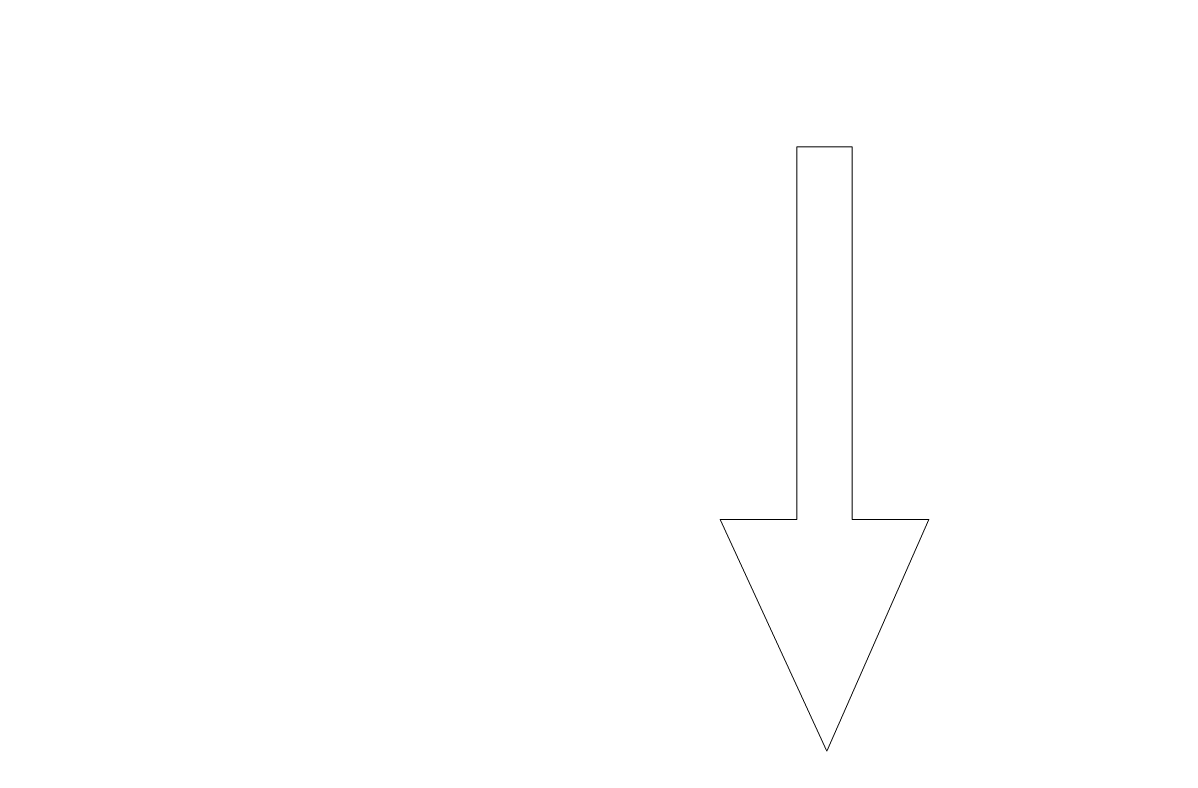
# Model space of a CAD drawing. Header units: millimetres. Extents: x -767 to 123, y -199 to 166.
# Drawn here: x -192.67 to -168.19, y -45.31 to -29.54 of the extents above; entities that cross this region are included whole.
import ezdxf

# ---------------------------------------------------------------- set-up
doc = ezdxf.new("R2010")
doc.units = ezdxf.units.MM
doc.header["$MEASUREMENT"] = 0
doc.layers.add('Cut', color=7, linetype='Continuous')
doc.layers.add('Engrave', color=7, linetype='Continuous', plot=False)

msp = doc.modelspace()

# ---------------------------------------------------------------- linework, layer by layer
at = {"layer": 'Cut', "color": 250, "lineweight": 9}
msp.add_open_spline([(-241.4198, -104.2661), (-241.4198, -104.2661), (-163.9194, -104.2661), (-163.9194, -104.2661), (-163.9194, -104.2661), (-163.3694, -104.2661), (-162.9194, -103.8161), (-162.9194, -103.2661), (-162.9194, -103.2661), (-162.9194, -103.2661), (-162.9194, -99.2698), (-162.9194, -99.2698), (-162.9194, -99.2698), (-162.9194, -99.2686), (-162.9194, -99.2673), (-162.9194, -99.2661), (-162.9194, -99.2661), (-162.9194, -95.9529), (-160.233, -93.2661), (-156.92, -93.2661), (-156.92, -93.2661), (-156.92, -93.2661), (-152.9193, -93.2661), (-152.9193, -93.2661), (-152.9193, -93.2661), (-152.3788, -93.2661), (-151.9348, -92.8314), (-151.9197, -92.2944), (-151.9197, -92.2944), (-151.9197, -92.2944), (-151.9197, 92.851), (-151.9197, 92.851), (-151.9197, 92.851), (-151.929, 93.3931), (-152.3752, 93.8339), (-152.9195, 93.8339), (-152.9195, 93.8339), (-152.9195, 93.8339), (-156.9202, 93.8339), (-156.9202, 93.8339), (-156.9202, 93.8339), (-160.2332, 93.8339), (-162.9196, 96.5207), (-162.9196, 99.8339), (-162.9196, 99.8339), (-162.9196, 99.8351), (-162.9196, 99.8364), (-162.9196, 99.8376), (-162.9196, 99.8376), (-162.9196, 99.8376), (-162.9196, 103.8339), (-162.9196, 103.8339), (-162.9196, 103.8339), (-162.9196, 104.3839), (-163.3696, 104.8339), (-163.9196, 104.8339), (-163.9196, 104.8339), (-163.9196, 104.8339), (-235.6707, 104.8339), (-235.6707, 104.8339), (-235.6707, 104.8339), (-235.6707, 104.8339), (-249.7831, 75.5521), (-249.7831, 75.5521), (-249.7831, 75.5521), (-250.0116, 75.0799), (-249.8319, 74.5112), (-249.3852, 74.2518), (-249.3852, 74.2518), (-249.3852, 74.2518), (-245.9261, 72.5781), (-245.9261, 72.5781), (-245.9261, 72.5781), (-243.8574, 71.6313), (-242.4199, 69.5429), (-242.42, 67.1193), (-242.42, 67.1193), (-242.419, 63.8066), (-245.1066, 61.1193), (-248.4201, 61.1193), (-248.4201, 61.1193), (-248.4201, 61.1193), (-252.4199, 61.1193), (-252.4199, 61.1193), (-252.4199, 61.1193), (-252.9699, 61.1193), (-253.4199, 60.6693), (-253.4199, 60.1193), (-253.4199, 60.1193), (-253.4199, 60.1193), (-253.4199, -92.2661), (-253.4199, -92.2661), (-253.4199, -92.2661), (-253.4199, -92.8161), (-252.9699, -93.2661), (-252.4199, -93.2661), (-252.4199, -93.2661), (-252.4199, -93.2661), (-248.4192, -93.2661), (-248.4192, -93.2661), (-248.4192, -93.2661), (-245.1062, -93.2661), (-242.4198, -95.9529), (-242.4198, -99.2661), (-242.4198, -99.2661), (-242.4198, -99.2673), (-242.4198, -99.2686), (-242.4198, -99.2698), (-242.4198, -99.2698), (-242.4198, -99.2698), (-242.4198, -103.2661), (-242.4198, -103.2661), (-242.4198, -103.2661), (-242.4198, -103.8161), (-241.9698, -104.2661), (-241.4198, -104.2661)], degree=3, knots=[0, 0, 0, 0, 0.0333333, 0.0333333, 0.0333333, 0.0333333, 0.0666667, 0.0666667, 0.0666667, 0.0666667, 0.1, 0.1, 0.1, 0.1, 0.1333333, 0.1333333, 0.1333333, 0.1333333, 0.1666667, 0.1666667, 0.1666667, 0.1666667, 0.2, 0.2, 0.2, 0.2, 0.2333333, 0.2333333, 0.2333333, 0.2333333, 0.2666667, 0.2666667, 0.2666667, 0.2666667, 0.3, 0.3, 0.3, 0.3, 0.3333333, 0.3333333, 0.3333333, 0.3333333, 0.3666667, 0.3666667, 0.3666667, 0.3666667, 0.4, 0.4, 0.4, 0.4, 0.4333333, 0.4333333, 0.4333333, 0.4333333, 0.4666667, 0.4666667, 0.4666667, 0.4666667, 0.5, 0.5, 0.5, 0.5, 0.5333333, 0.5333333, 0.5333333, 0.5333333, 0.5666667, 0.5666667, 0.5666667, 0.5666667, 0.6, 0.6, 0.6, 0.6, 0.6333333, 0.6333333, 0.6333333, 0.6333333, 0.6666667, 0.6666667, 0.6666667, 0.6666667, 0.7, 0.7, 0.7, 0.7, 0.7333333, 0.7333333, 0.7333333, 0.7333333, 0.7666667, 0.7666667, 0.7666667, 0.7666667, 0.8, 0.8, 0.8, 0.8, 0.8333333, 0.8333333, 0.8333333, 0.8333333, 0.8666667, 0.8666667, 0.8666667, 0.8666667, 0.9, 0.9, 0.9, 0.9, 0.9333333, 0.9333333, 0.9333333, 0.9333333, 1, 1, 1, 1], dxfattribs=at)
at = {"layer": 'Engrave', "color": 240, "lineweight": 9}
msp.add_open_spline([(-177.8518, -40.0849), (-177.8518, -40.0849), (-176.2208, -40.0849), (-176.2208, -40.0849), (-176.2208, -40.0849), (-176.2208, -40.0849), (-176.2208, -32.1653), (-176.2208, -32.1653), (-176.2208, -32.1653), (-176.2208, -32.1653), (-175.0473, -32.1653), (-175.0473, -32.1653), (-175.0473, -32.1653), (-175.0473, -32.1653), (-175.0473, -40.0849), (-175.0473, -40.0849), (-175.0473, -40.0849), (-175.0473, -40.0849), (-173.4161, -40.0849), (-173.4161, -40.0849), (-173.4161, -40.0849), (-173.4161, -40.0849), (-175.585, -45.0105), (-175.585, -45.0105), (-175.585, -45.0105), (-175.585, -45.0105), (-177.8518, -40.0849), (-177.8518, -40.0849)], degree=3, knots=[0, 0, 0, 0, 0.125, 0.125, 0.125, 0.125, 0.25, 0.25, 0.25, 0.25, 0.375, 0.375, 0.375, 0.375, 0.5, 0.5, 0.5, 0.5, 0.625, 0.625, 0.625, 0.625, 0.75, 0.75, 0.75, 0.75, 1, 1, 1, 1], dxfattribs=at)

doc.saveas('drawing.dxf')
